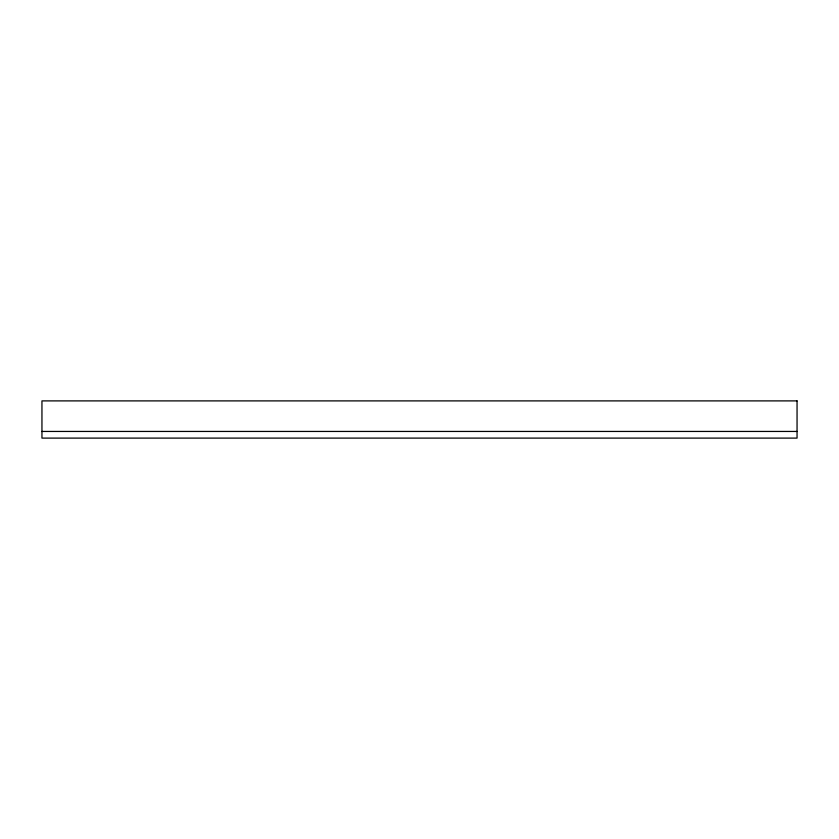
<?xml version="1.0" encoding="UTF-8"?>
<svg xmlns="http://www.w3.org/2000/svg" width="839" height="839" viewBox="0 0 839 839"><rect width="100%" height="100%" fill="white"/><g stroke="black" fill="none" stroke-linecap="round" stroke-linejoin="round"><path stroke-width="1.26" d="M41.95 431.445L797.05 431.445M797.05 400.895L41.95 400.895L41.95 438.105L797.05 438.105L797.05 400.895"/></g></svg>
